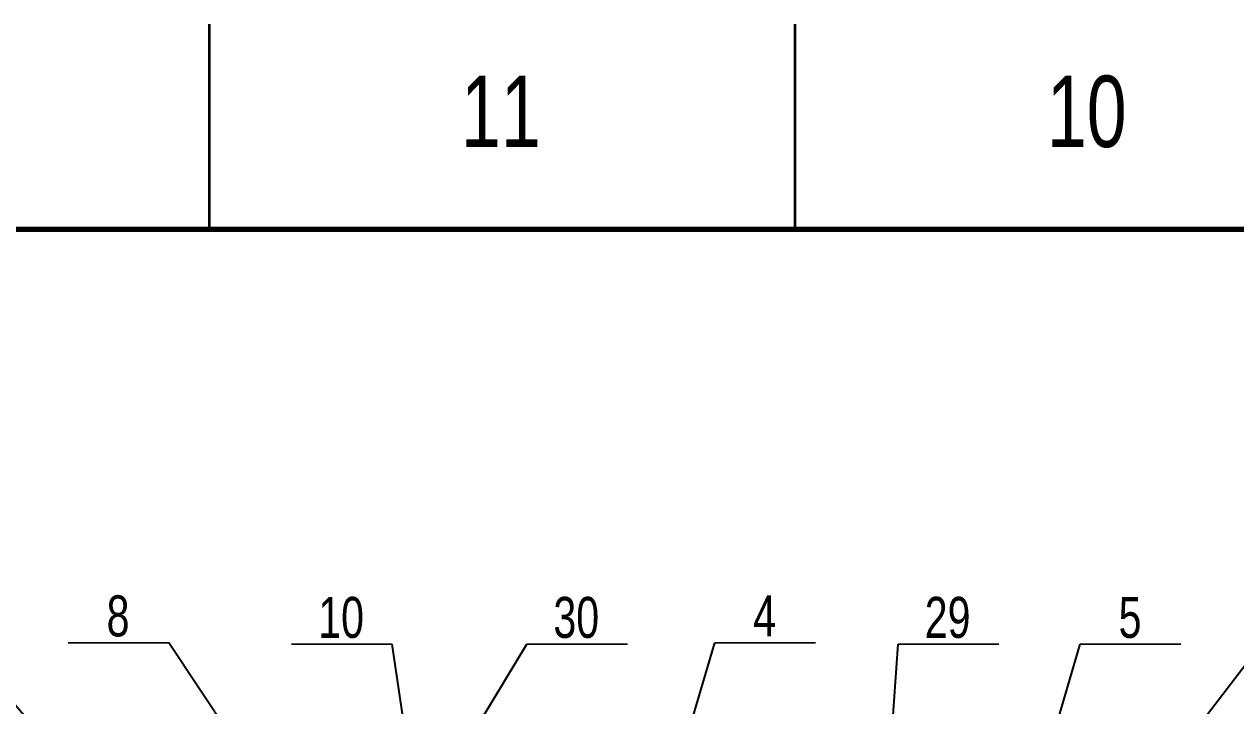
# Model space of a CAD drawing. Header units: millimetres. Extents: x -48 to 1187, y 2 to 839.
# Drawn here: x 628.7 to 732.1, y 780.3 to 838.5 of the extents above; entities that cross this region are included whole.
import ezdxf

# ---------------------------------------------------------------- set-up
doc = ezdxf.new("R2010")
doc.units = ezdxf.units.MM
doc.styles.add('SLDTEXTSTYLE0', font='TXT', dxfattribs={"width": 0.75})
doc.dimstyles.new('SLDDIMSTYLE0', dxfattribs={"dimtxt": 0.18, "dimasz": 3.302, "dimexe": 0, "dimexo": 0.0625, "dimgap": 0, "dimtad": 0, "dimtih": 1, "dimtoh": 1, "dimdec": 0, "dimrnd": 1e-09, "dimzin": 0, "dimdsep": 46, "dimtxsty": 'Standard', "dimsah": 1, "dimcen": 0.09, "dimadec": 0, "dimazin": 0, "dimtfac": 3.302, "dimtdec": 0, "dimtofl": 0, "dimtmove": 0, "dimatfit": 3, "dimfxl": 0, "dimfrac": 2, "dimtolj": 1, "dimtzin": 0, "dimarcsym": 0})

# ---------------------------------------------------------------- blocks, each defined once
blk = doc.blocks.new('SW_NOTE_0_10')
at = {"color": 0, "linetype": 'Continuous', "lineweight": 0}
for p, q in [((0, 0), (8.59, 0)), ((8.59, 0), (0, 0)), ((0, 0), (8.59, 0)), ((8.59, 0), (0, 0)), ((0, 0), (8.59, 0)), ((8.59, 0), (0, 0))]:
    blk.add_line(p, q, dxfattribs=at)
at = {"color": 0, "linetype": 'Continuous', "lineweight": 0, "insert": (4.22, 4.04), "char_height": 3.5, "attachment_point": 2, "style": 'SLDTEXTSTYLE0'}
blk.add_mtext('30', dxfattribs=at)
blk = doc.blocks.new('SW_NOTE_0_11')
at = {"color": 0, "linetype": 'Continuous', "lineweight": 0}
for p, q in [((-8.59, 0), (0, 0)), ((0, 0), (-8.59, 0)), ((-8.59, 0), (0, 0)), ((0, 0), (-8.59, 0)), ((-8.59, 0), (0, 0)), ((0, 0), (-8.59, 0))]:
    blk.add_line(p, q, dxfattribs=at)
at = {"color": 0, "linetype": 'Continuous', "lineweight": 0, "insert": (-4.33, 4.04), "char_height": 3.5, "attachment_point": 2, "style": 'SLDTEXTSTYLE0'}
blk.add_mtext('8', dxfattribs=at)
blk = doc.blocks.new('SW_NOTE_0_12')
at = {"color": 0, "linetype": 'Continuous', "lineweight": 0}
for p, q in [((-8.59, 0), (0, 0)), ((0, 0), (-8.59, 0)), ((-8.59, 0), (0, 0)), ((0, 0), (-8.59, 0)), ((-8.59, 0), (0, 0)), ((0, 0), (-8.59, 0))]:
    blk.add_line(p, q, dxfattribs=at)
at = {"color": 0, "linetype": 'Continuous', "lineweight": 0, "insert": (-4.36, 4.04), "char_height": 3.5, "attachment_point": 2, "style": 'SLDTEXTSTYLE0'}
blk.add_mtext('10', dxfattribs=at)
blk = doc.blocks.new('SW_NOTE_0_13')
at = {"color": 0, "linetype": 'Continuous', "lineweight": 0}
for p, q in [((0, 0), (8.59, 0)), ((8.59, 0), (0, 0)), ((0, 0), (8.59, 0)), ((8.59, 0), (0, 0)), ((0, 0), (8.59, 0)), ((8.59, 0), (0, 0))]:
    blk.add_line(p, q, dxfattribs=at)
at = {"color": 0, "linetype": 'Continuous', "lineweight": 0, "insert": (4.26, 4.04), "char_height": 3.5, "attachment_point": 2, "style": 'SLDTEXTSTYLE0'}
blk.add_mtext('4', dxfattribs=at)
blk = doc.blocks.new('SW_NOTE_0_14')
at = {"color": 0, "linetype": 'Continuous', "lineweight": 0}
for p, q in [((0, 0), (8.59, 0)), ((8.59, 0), (0, 0)), ((0, 0), (8.59, 0)), ((8.59, 0), (0, 0)), ((0, 0), (8.59, 0)), ((8.59, 0), (0, 0))]:
    blk.add_line(p, q, dxfattribs=at)
at = {"color": 0, "linetype": 'Continuous', "lineweight": 0, "insert": (4.22, 4.04), "char_height": 3.5, "attachment_point": 2, "style": 'SLDTEXTSTYLE0'}
blk.add_mtext('29', dxfattribs=at)
blk = doc.blocks.new('SW_NOTE_0_15')
at = {"color": 0, "linetype": 'Continuous', "lineweight": 0}
for p, q in [((0, 0), (8.59, 0)), ((8.59, 0), (0, 0)), ((0, 0), (8.59, 0)), ((8.59, 0), (0, 0)), ((0, 0), (8.59, 0)), ((8.59, 0), (0, 0))]:
    blk.add_line(p, q, dxfattribs=at)
at = {"color": 0, "linetype": 'Continuous', "lineweight": 0, "insert": (4.26, 4.04), "char_height": 3.5, "attachment_point": 2, "style": 'SLDTEXTSTYLE0'}
blk.add_mtext('5', dxfattribs=at)

msp = doc.modelspace()

# ---------------------------------------------------------------- linework, layer by layer
at = {"color": 7, "linetype": 'Continuous', "lineweight": 35}
for p, q in [((644.5, 821), (644.5, 838.5)), ((694.5, 821), (694.5, 838.5))]:
    msp.add_line(p, q, dxfattribs=at)
at = {"color": 7, "linetype": 'Continuous', "lineweight": 70}
msp.add_line((20, 821), (1169, 821), dxfattribs=at)

# ---------------------------------------------------------------- block references
at = {"color": 7, "linetype": 'Continuous', "lineweight": 0}
for name, p in [('SW_NOTE_0_11', (641.035354, 785.723535)), ('SW_NOTE_0_12', (660.10101, 785.597273)), ('SW_NOTE_0_10', (671.590909, 785.597273)), ('SW_NOTE_0_13', (687.626263, 785.723535)), ('SW_NOTE_0_14', (703.282828, 785.597273)), ('SW_NOTE_0_15', (718.813131, 785.597273))]:
    msp.add_blockref(name, p, dxfattribs=at)

# ---------------------------------------------------------------- texts
at = {"color": 7, "linetype": 'Continuous', "lineweight": 0, "char_height": 6.096, "attachment_point": 2, "style": 'SLDTEXTSTYLE0'}
for s, insert in [('11', (669.377233, 834.11369)), ('10', (719.377233, 834.11369))]:
    msp.add_mtext(s, dxfattribs=dict(at, insert=insert))

# ---------------------------------------------------------------- leaders
at = {"color": 7, "linetype": 'Continuous', "lineweight": 0}
for points in [[(641.004445, 765.062489), (623.484848, 785.597273)], [(662.804446, 752.964627), (641.035354, 785.723535)], [(655.058606, 758.264712), (671.590909, 785.597273)], [(663.394446, 763.508946), (660.10101, 785.597273)], [(671.404446, 730.77863), (687.626263, 785.723535)], [(701.835322, 765.189859), (703.282828, 785.597273)], [(709.48013, 753.715595), (718.813131, 785.597273)], [(710.404446, 754.433397), (734.343434, 785.723535)]]:
    msp.add_leader(points, dimstyle='SLDDIMSTYLE0', dxfattribs=at)

doc.saveas('drawing.dxf')
